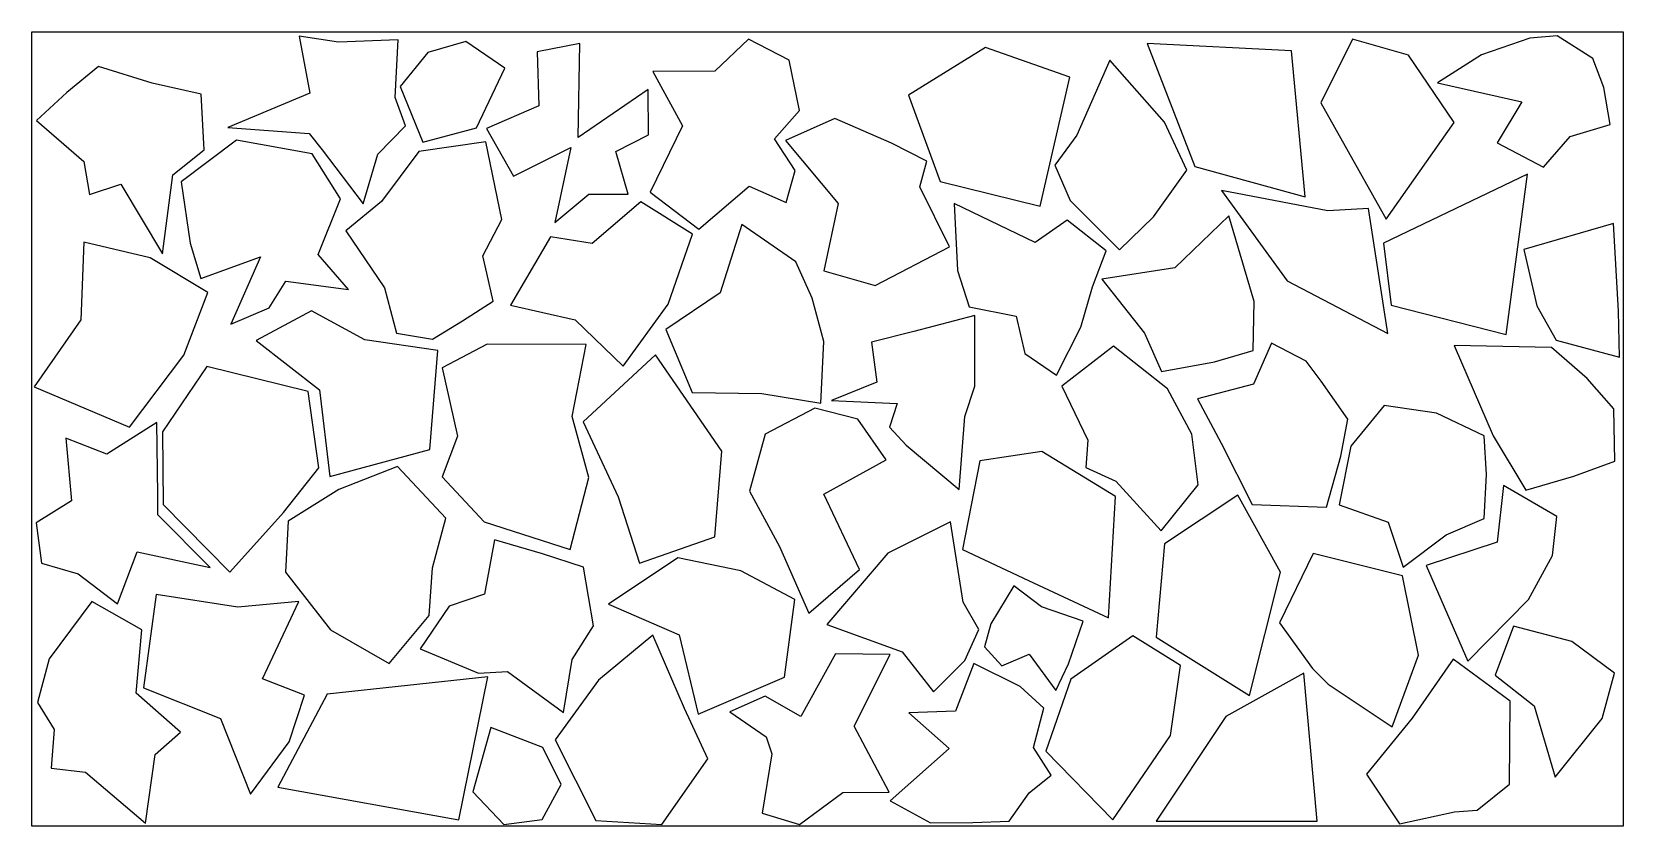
# Model space of a CAD drawing. Header units: metres. Extents: x 0 to 1998, y 0 to 998.
import ezdxf

# ---------------------------------------------------------------- set-up
doc = ezdxf.new("R2010")
doc.units = ezdxf.units.M

msp = doc.modelspace()

# ---------------------------------------------------------------- linework, layer by layer
for points in [[(0, 0), (0, 997.9), (1997.9, 997.9), (1997.9, 0), (0, 0)], [(348.1, 870), (364.5, 849.6), (415.8, 781.6), (434.3, 844.2), (469.2, 879.8), (456.3, 915.2), (460.1, 987.8), (385.1, 984.9), (335.7, 992.3), (349.2, 920.8), (246.2, 877.9), (348.1, 870)], [(544.8, 985.9), (497.1, 972.1), (462.3, 929.3), (490.9, 859.1), (558.1, 877.1), (593.8, 952.1), (544.8, 985.9)], [(604.6, 816.4), (676.7, 852.5), (656.8, 758.5), (699.3, 793.9), (748.7, 794.1), (733.2, 847.4), (774.2, 868.4), (773.6, 925.5), (685.9, 865), (688.2, 983.2), (634.5, 972.7), (636.5, 904.8), (570.8, 876.4), (604.6, 816.4)], [(947, 783.5), (958.4, 823.6), (932.4, 863.4), (963.8, 899.1), (950.8, 962.1), (899.9, 988.7), (857.7, 948.3), (779.7, 948), (817, 879.8), (776.4, 796.6), (837.3, 750.1), (900.7, 803.9), (947, 783.5)], [(1598.5, 790.4), (1581.4, 973.8), (1400.2, 983.4), (1460, 828.5), (1598.5, 790.4)], [(1785.8, 883.8), (1728.4, 968.6), (1658.1, 988.8), (1618.2, 908.8), (1700.3, 762.7), (1785.8, 883.8)], [(1870.7, 910.1), (1839.8, 858.6), (1897.8, 827.9), (1931.3, 866.3), (1981.5, 881.4), (1973.7, 928), (1959.9, 964.5), (1915, 992.7), (1880.7, 990), (1820.2, 969.1), (1764.7, 933.9), (1870.7, 910.1)], [(1197.4, 978.1), (1100.7, 918.2), (1140.6, 810), (1266, 778.7), (1303, 941), (1197.4, 978.1)], [(1284.5, 830.3), (1303.5, 785.8), (1365.5, 724), (1408.1, 765.5), (1450, 824.2), (1422.1, 884.2), (1353.4, 962.3), (1311.8, 867.9), (1284.5, 830.3)], [(151.1, 933.3), (83.7, 954.4), (44.1, 921.8), (5.9, 886.3), (65.1, 834.9), (72.6, 793.5), (111.8, 806.3), (164.1, 719), (177, 818.2), (216.4, 849.6), (212.7, 919.6), (151.1, 933.3)], [(946.2, 861.4), (1012.3, 782.3), (994.3, 697.8), (1058.8, 679.4), (1152.1, 727.7), (1114.7, 803.3), (1123.8, 835.3), (1079.4, 858.2), (1008.1, 889.1), (946.2, 861.4)], [(351.9, 844.6), (257.1, 861.6), (187.3, 809.3), (198.9, 732.2), (212.3, 687.9), (286.9, 715.2), (249.9, 630.6), (298.1, 651.2), (318.8, 684.5), (397.6, 674.2), (359.6, 718.2), (387.5, 787.9), (351.9, 844.6)], [(442.6, 676.3), (457.7, 619.2), (503, 611.6), (540.9, 635), (579.4, 659.7), (571.3, 694.8), (566.3, 716.4), (590.1, 762.2), (569.8, 859.7), (485.8, 847.7), (438.9, 784.7), (394.1, 747.8), (442.6, 676.3)], [(1706.5, 654.7), (1851, 617.7), (1877.8, 819), (1697.1, 732.3), (1706.5, 654.7)], [(742.3, 578), (798.8, 655.8), (829.5, 743.9), (764.5, 784.4), (703.6, 731.9), (651.1, 740.2), (601.1, 654.5), (682.1, 636), (742.3, 578)], [(1317, 627), (1331.5, 677.4), (1348.9, 722.7), (1299.9, 761.1), (1259.7, 733.3), (1158, 782.2), (1162, 698.1), (1176.8, 652.3), (1236, 640.9), (1246.8, 593.9), (1286.4, 566.5), (1317, 627)], [(1493.8, 798.6), (1576.1, 685.1), (1702.3, 618.9), (1678.3, 776), (1627.2, 773.2), (1493.8, 798.6)], [(1418.2, 571.2), (1484.7, 583.5), (1533.2, 597.6), (1534.8, 659.2), (1502.8, 766.8), (1434.9, 701.3), (1343.4, 687.3), (1396.8, 619.2), (1418.2, 571.2)], [(959.4, 709), (891.4, 755.8), (864.4, 669.9), (796, 623.9), (829.1, 544.9), (916.3, 543.7), (990.6, 531.4), (994.2, 608.9), (979.8, 663.5), (959.4, 709)], [(1889.3, 653.6), (1913.9, 610.5), (1993.2, 589.1), (1991.9, 647), (1985.8, 756.9), (1873.3, 724.5), (1889.3, 653.6)], [(148.7, 713.8), (65.5, 733.5), (61.4, 636.2), (3, 552.1), (122.5, 501.2), (190.9, 591.7), (220.9, 670.4), (148.7, 713.8)], [(281.6, 610.1), (361.2, 548.2), (374, 439.1), (499.5, 473.2), (509.6, 597.7), (417.9, 610.9), (351.2, 647.5), (281.6, 610.1)], [(1171.4, 514.5), (1183.9, 552.6), (1183.9, 641.4), (1107.4, 621.5), (1054.3, 608.2), (1060.9, 557.9), (1003.9, 534.9), (1086.3, 530.8), (1076.8, 501.4), (1097.8, 478.7), (1164.2, 422.9), (1171.4, 514.5)], [(567.7, 382.4), (675.7, 347.6), (699.4, 438.1), (678.5, 514.8), (695.8, 604.9), (571.6, 605.4), (515.3, 575.8), (534.3, 489.9), (515, 438.9), (567.7, 382.4)], [(1464.2, 428.8), (1456.3, 492.3), (1425.8, 549.6), (1357.9, 603), (1293.1, 552.7), (1325.6, 485), (1323.3, 450.4), (1360.9, 433.3), (1417.8, 371.1), (1464.2, 428.8)], [(1556.4, 606.7), (1533.9, 555.4), (1463.4, 536.8), (1493, 481), (1532.1, 404), (1625.4, 400.6), (1643.5, 465), (1652.3, 511.2), (1618.7, 559.1), (1600.1, 584.2), (1556.4, 606.7)], [(1986.1, 524.1), (1952.9, 562.3), (1907.9, 601.5), (1785.6, 603.7), (1834.8, 490.2), (1875.7, 422.1), (1936.1, 439.9), (1987.3, 458.4), (1986.1, 524.1)], [(692, 508), (736, 413.7), (763.1, 330.3), (857.5, 363.4), (866.2, 471.3), (783.2, 592.3), (692, 508)], [(165, 404.1), (248.4, 319.2), (316, 394.1), (360.2, 450), (347, 545.9), (219.6, 577.3), (163.9, 495.4), (165, 404.1)], [(983.2, 525.2), (920.7, 492.5), (901.2, 420.9), (938.7, 351.5), (975.4, 267.8), (1039.2, 322.5), (994.4, 416.9), (1072.4, 460.2), (1037.2, 511.1), (983.2, 525.2)], [(1823.4, 386.6), (1826.5, 441.9), (1823.2, 490.5), (1763.6, 518.9), (1697.9, 528.3), (1656.1, 477.4), (1641.3, 403.8), (1702.9, 381.8), (1721.8, 325.3), (1775.8, 366), (1823.4, 386.6)], [(157, 507.1), (94.2, 467.3), (42.6, 487.4), (49.9, 408.6), (5.3, 381), (12.1, 330.4), (58.3, 317.2), (107.4, 279.2), (132.4, 344.7), (223.8, 324.9), (158.1, 391.2), (158.4, 416.4), (157, 507.1)], [(1351.8, 261.8), (1360.7, 414.3), (1267.9, 470.7), (1190.1, 458.9), (1168.6, 347.5), (1251.5, 308.7), (1351.8, 261.8)], [(459.1, 451.9), (385.3, 422.9), (321.8, 383.1), (318.3, 319.3), (375, 246.5), (448.8, 204.3), (498.9, 264.8), (503, 324.7), (519.6, 387), (459.1, 451.9)], [(1847.8, 428), (1839.6, 356.7), (1750.7, 327.6), (1802.7, 207.4), (1878.9, 284.8), (1909, 340.2), (1914.5, 388.9), (1847.8, 428)], [(1567.6, 319.2), (1514, 415.9), (1422.2, 354.9), (1411.7, 237.6), (1528.8, 164.2), (1567.6, 319.2)], [(1153.2, 382.2), (1074.8, 343.1), (998.1, 253.2), (1092.9, 218.9), (1131.9, 168.7), (1171.4, 208), (1188.9, 247.2), (1169.3, 281.4), (1153.2, 382.2)], [(568.4, 291.5), (524, 276.4), (487.4, 222.6), (560.8, 192.1), (597.1, 194.2), (667.4, 143), (678.5, 209.2), (705.1, 251.5), (692.6, 325.2), (641, 342.1), (580.7, 359.7), (568.4, 291.5)], [(1707.7, 124.7), (1740.8, 214.8), (1720.7, 314.7), (1608.8, 342.7), (1566.3, 255.5), (1607.7, 197.9), (1627.6, 178.5), (1707.7, 124.7)], [(890.1, 320.6), (810.9, 337.1), (724, 279.1), (812.8, 240.4), (836.7, 140.8), (944.9, 187.1), (958.1, 284.7), (890.1, 320.6)], [(1285.6, 170.6), (1301.7, 203.8), (1320, 257.6), (1267.6, 275.7), (1232.8, 301.8), (1204.1, 254.4), (1196, 225.3), (1217.9, 201.3), (1252, 216.1), (1285.6, 170.6)], [(7, 155.3), (28, 121.4), (24.3, 72.7), (67.4, 67.8), (142.6, 3.9), (154.9, 89.9), (186.7, 118.3), (130.9, 166.9), (138.2, 246.8), (75.2, 282.4), (21.8, 210.1), (7, 155.3)], [(236.9, 135.1), (274.7, 40.4), (322.9, 106.1), (342.3, 164.6), (289.8, 185.3), (335.4, 282.3), (258.8, 275.3), (156.1, 291), (140.2, 173.7), (236.9, 135.1)], [(779.6, 239.8), (711.6, 183.6), (657.1, 108.4), (708.2, 7), (791, 2.1), (848.7, 84.7), (819.5, 147.7), (779.6, 239.8)], [(1886.3, 151.3), (1912.6, 61.7), (1971.4, 135.1), (1987.2, 192.3), (1933.6, 232), (1860.3, 251.2), (1837.2, 189.8), (1886.3, 151.3)], [(1429.5, 114), (1442, 201.8), (1382.2, 239.1), (1304.6, 184.5), (1273, 94.4), (1357.3, 7.9), (1429.5, 114)], [(922.1, 112.1), (929.1, 90.9), (916.8, 16.4), (963.7, 2.2), (1018.2, 42.3), (1076.4, 42.9), (1032.3, 125.7), (1077.8, 215.6), (1008.9, 216.4), (965.6, 137.6), (920.5, 163.2), (876.2, 143.6), (922.1, 112.1)], [(1151.7, 97.6), (1077.7, 31.8), (1128.4, 4.3), (1181.5, 4.8), (1227.2, 6.5), (1252.3, 41.7), (1279.6, 63.9), (1257.6, 98.9), (1270.5, 148.3), (1240.9, 175.5), (1182.8, 204.2), (1159.7, 144.4), (1101, 142.5), (1151.7, 97.6)], [(1732.9, 135.6), (1675.7, 65.5), (1717.2, 2.9), (1786, 18.1), (1814.7, 20.3), (1855.1, 52.8), (1856.1, 157.1), (1784.5, 209.9), (1732.9, 135.6)], [(572.5, 187.5), (371, 166), (308.9, 48.9), (536.1, 7.8), (572.5, 187.5)], [(1499.1, 138), (1411.6, 6.4), (1613.6, 6.3), (1596.9, 192.3), (1499.1, 138)], [(553.5, 43.1), (592.5, 2.1), (640.9, 8.3), (664.7, 52.3), (641.4, 98.9), (576.1, 124.1), (553.5, 43.1)]]:
    msp.add_lwpolyline(points)

doc.saveas('drawing.dxf')
